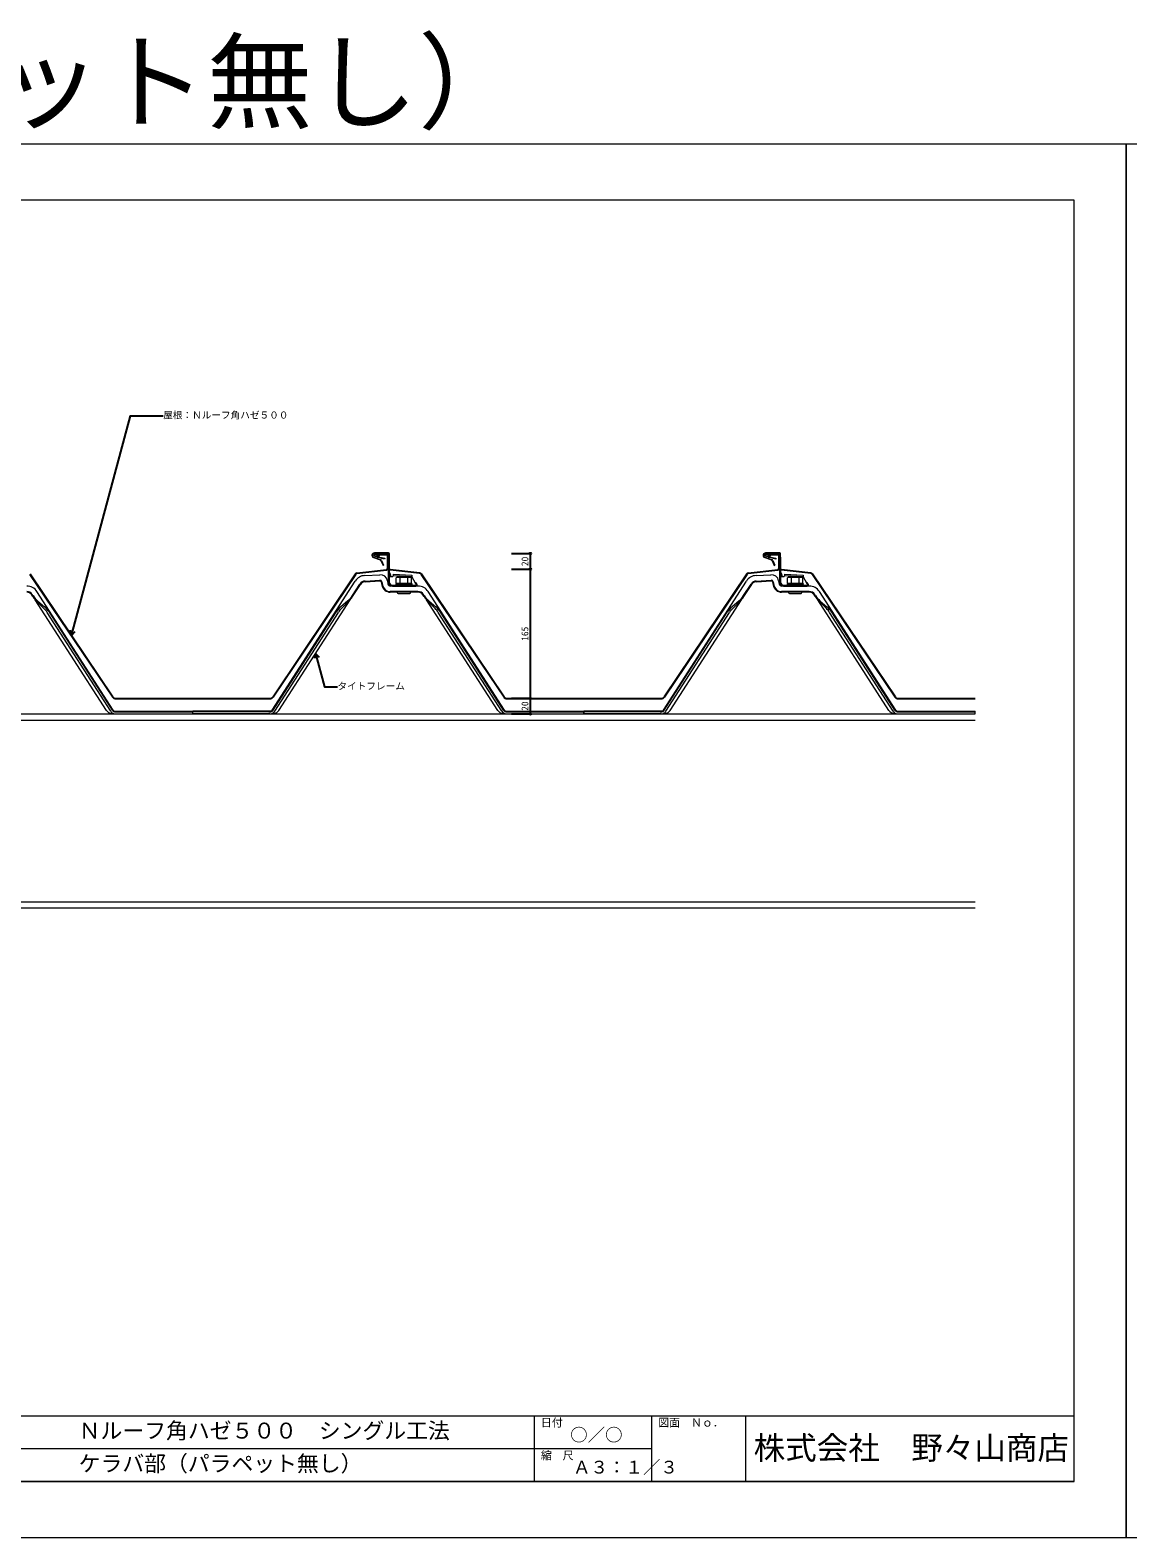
# Model space of a CAD drawing. Units: millimetres at full size, sheet at 1:3. Extents: x -1262 to 3778, y -891 to 1036.
# Drawn here: x -142 to 1260, y -891 to 1036 of the extents above; entities that cross this region are included whole.
import ezdxf
from ezdxf.enums import TextEntityAlignment as Align

# ---------------------------------------------------------------- set-up
doc = ezdxf.new("R2010")
doc.units = ezdxf.units.MM
doc.header["$LTSCALE"] = 3
for name, color, linetype, lineweight in [('0-0_補助1', 4, 'Continuous', 5), ('0-4_寸法線1', 5, 'Continuous', 25), ('0-6_名称1', 5, 'Continuous', 25), ('0-B_屋根1', 6, 'Continuous', 20), ('2-A_タイトフレーム', 3, 'Continuous', 9), ('3-0_吊子', 7, 'Continuous', 5), ('4-2_H鋼1', 2, 'Continuous', 18), ('5-B_枠2', 4, 'Continuous', 5)]:
    doc.layers.add(name, color=color, linetype=linetype, lineweight=lineweight)
doc.layers.add('D-C_補助線1', color=4, linetype='Continuous')
doc.styles.add('Arial', font='')
doc.styles.add('ＭＳ ゴシック', font='')
doc.styles.get('Arial').set_extended_font_data('Arial')
doc.styles.get('ＭＳ ゴシック').set_extended_font_data('MS Gothic')

msp = doc.modelspace()

# ---------------------------------------------------------------- linework, layer by layer
at = {"layer": '0-0_補助1'}
for p, q in [((1191.647, -819), (1191.647, 819)), ((-1194.647, -735), (1191.647, -735)), ((501.647, -735), (501.647, -819)), ((651.647, -735), (651.647, -819)), ((771.647, -735), (771.647, -819)), ((-320.3, -777), (651.647, -777)), ((-1194.647, -819), (1191.647, -819)), ((1191.647, -819), (-1194.647, -819))]:
    msp.add_line(p, q, dxfattribs=at)
msp.add_lwpolyline([(1191.647, 819), (-1194.647, 819), (-1194.647, -819)], dxfattribs=at)
at = {"layer": '0-4_寸法線1'}
for p, q in [((472.921, 367.211), (496.921, 367.211)), ((496.921, 347.211), (496.921, 367.211)), ((472.921, 347.211), (496.921, 347.211)), ((472.921, 347.211), (496.921, 347.211)), ((496.921, 182.211), (496.921, 347.211)), ((472.921, 182.211), (496.921, 182.211)), ((472.921, 182.211), (496.921, 182.211)), ((496.921, 162.211), (496.921, 182.211)), ((472.921, 162.211), (496.921, 162.211))]:
    msp.add_line(p, q, dxfattribs=at)
for centre in [(496.921, 367.211), (496.921, 347.211), (496.921, 347.211), (496.921, 182.211), (496.921, 182.211), (496.921, 162.211)]:
    msp.add_circle(centre, 1.05, dxfattribs=at)
at = {"layer": '0-6_名称1'}
for p, q in [((-89.475, 262.569), (-90.82, 269.141)), ((-89.475, 262.569), (-85.025, 267.588)), ((222.46, 239.579), (221.116, 233.007)), ((222.46, 239.579), (226.911, 234.56))]:
    msp.add_line(p, q, dxfattribs=at)
for points in [[(-89.475, 262.569), (-14.304, 543.114), (27.583, 543.114)], [(222.46, 239.579), (233.934, 196.758), (250.294, 196.758)]]:
    msp.add_lwpolyline(points, dxfattribs=at)
at = {"layer": '0-B_屋根1'}
for p, q in [((315.753, 368.011), (297.553, 368.011)), ((315.753, 367.211), (297.553, 367.211)), ((298.453, 367.211), (312.953, 367.211)), ((298.453, 366.411), (312.953, 366.411)), ((315.953, 347.929), (315.953, 367.011)), ((316.753, 347.929), (316.753, 367.011)), ((815.753, 368.011), (797.553, 368.011)), ((815.753, 367.211), (797.553, 367.211)), ((798.453, 367.211), (812.953, 367.211)), ((798.453, 366.411), (812.953, 366.411)), ((815.953, 347.929), (815.953, 367.011)), ((816.753, 347.929), (816.753, 367.011)), ((275.217, 342.376), (313.072, 346.936)), ((305.265, 358.606), (295.716, 362.082)), ((296.092, 362.797), (305.539, 359.358)), ((298.453, 364.475), (303.453, 364.475)), ((298.453, 363.675), (303.453, 363.675)), ((303.453, 364.475), (303.453, 363.675)), ((306.554, 358.427), (309.338, 352.459)), ((313.953, 365.411), (313.953, 347.929)), ((314.753, 365.411), (314.753, 347.929)), ((355.49, 342.375), (317.633, 346.936)), ((775.217, 342.376), (813.072, 346.936)), ((805.265, 358.606), (795.716, 362.082)), ((796.092, 362.797), (805.539, 359.358)), ((798.453, 364.475), (803.453, 364.475)), ((798.453, 363.675), (803.453, 363.675)), ((803.453, 364.475), (803.453, 363.675)), ((806.554, 358.427), (809.338, 352.459)), ((813.953, 365.411), (813.953, 347.929)), ((814.753, 365.411), (814.753, 347.929)), ((855.49, 342.375), (817.633, 346.936)), ((-143.044, 340.626), (-37.233, 183.617)), ((-142.381, 341.073), (-36.57, 184.064)), ((273.086, 341.071), (167.543, 184.068)), ((273.75, 340.624), (168.207, 183.622)), ((275.312, 341.581), (313.072, 346.131)), ((355.395, 341.581), (317.537, 346.142)), ((356.956, 340.626), (462.767, 183.617)), ((357.619, 341.073), (463.43, 184.064)), ((773.086, 341.071), (667.543, 184.068)), ((773.75, 340.624), (668.207, 183.622)), ((775.312, 341.581), (813.072, 346.131)), ((855.395, 341.581), (817.537, 346.142)), ((856.956, 340.626), (962.767, 183.617)), ((857.619, 341.073), (963.43, 184.064)), ((-33.097, 181.411), (164.067, 181.411)), ((-33.096, 182.211), (164.066, 182.211)), ((466.903, 181.411), (664.067, 181.411)), ((466.904, 182.211), (664.066, 182.211)), ((966.903, 181.411), (1065.485, 181.411)), ((966.904, 182.211), (1065.485, 182.211))]:
    msp.add_line(p, q, dxfattribs=at)
for points in [[(305.829, 358.089), (308.613, 352.121), (309.338, 352.459)], [(805.829, 358.089), (808.613, 352.121), (809.338, 352.459)]]:
    msp.add_lwpolyline(points, dxfattribs=at)
for centre, radius, start, end in [((297.553, 364.762), 3.249, 90, 235.57982), ((297.553, 364.762), 2.449, 90.00009, 233.37631), ((298.453, 365.443), 1.768, 90, 270), ((298.453, 365.443), 0.968, 90, 270), ((312.953, 365.411), 1.8, 0, 90), ((312.953, 365.411), 1, 0, 90), ((315.753, 367.011), 1, 0, 90), ((315.753, 367.011), 0.2, 0, 90), ((797.553, 364.762), 3.249, 90, 235.57982), ((797.553, 364.762), 2.449, 90.00009, 233.37631), ((798.453, 365.443), 1.768, 90, 270), ((798.453, 365.443), 0.968, 90, 270), ((812.953, 365.411), 1.8, 0, 90), ((812.953, 365.411), 1, 0, 90), ((815.753, 367.011), 1, 0, 90), ((815.753, 367.011), 0.2, 0, 90), ((304.923, 357.667), 1, 25, 70), ((304.923, 357.667), 1.8, 25, 70), ((312.953, 347.929), 1, 276.86999, 0), ((312.953, 347.929), 1.8, 276.86999, 0), ((317.753, 347.929), 1.8, 180, 263.13001), ((317.753, 347.929), 1, 180, 263.13001), ((804.923, 357.667), 1, 25, 70), ((804.923, 357.667), 1.8, 25, 70), ((812.953, 347.929), 1, 276.86999, 0), ((812.953, 347.929), 1.8, 276.86999, 0), ((817.753, 347.929), 1.8, 180, 263.13001), ((817.753, 347.929), 1, 180, 263.13001), ((275.576, 339.397), 3, 96.86999, 146.0895), ((275.576, 339.397), 2.2, 96.86999, 146.0895), ((355.131, 339.397), 2.2, 33.97654, 83.13001), ((355.131, 339.397), 3, 33.97654, 83.13001), ((775.576, 339.397), 3, 96.86999, 146.0895), ((775.576, 339.397), 2.2, 96.86999, 146.0895), ((855.131, 339.397), 2.2, 33.97654, 83.13001), ((855.131, 339.397), 3, 33.97654, 83.13001), ((-33.087, 186.411), 5, 213.97654, 270.11492), ((-33.087, 186.411), 4.2, 213.97654, 270.11492), ((164.057, 186.411), 4.2, 270.11492, 326.0895), ((164.057, 186.411), 5, 270.11492, 326.0895), ((466.913, 186.411), 5, 213.97654, 270.11492), ((466.913, 186.411), 4.2, 213.97654, 270.11492), ((664.057, 186.411), 4.2, 270.11492, 326.0895), ((664.057, 186.411), 5, 270.11492, 326.0895), ((966.913, 186.411), 5, 213.97654, 270.11492), ((966.913, 186.411), 4.2, 213.97654, 270.11492)]:
    msp.add_arc(centre, radius, start, end, dxfattribs=at)
at = {"layer": '2-A_タイトフレーム'}
for p, q in [((166.829, 167.005), (273.057, 332.045)), ((269.431, 313.391), (278.983, 328.231)), ((269.665, 312.174), (279.702, 327.768)), ((285.279, 339.135), (304.338, 340.134)), ((285.648, 332.097), (304.707, 333.096)), ((285.693, 331.243), (304.752, 332.242)), ((306.409, 330.924), (307.133, 326.818)), ((307.251, 331.073), (307.975, 326.966)), ((314.191, 332.297), (314.915, 328.19)), ((666.829, 167.005), (773.057, 332.045)), ((769.431, 313.391), (778.983, 328.231)), ((769.665, 312.174), (779.702, 327.768)), ((785.279, 339.135), (804.338, 340.134)), ((785.648, 332.097), (804.707, 333.096)), ((785.693, 331.243), (804.752, 332.242)), ((806.409, 330.924), (807.133, 326.818)), ((807.251, 331.073), (807.975, 326.966)), ((814.191, 332.297), (814.915, 328.19)), ((-138.925, 312.121), (-140.343, 314.323)), ((-138.693, 313.34), (-139.624, 314.786)), ((-36.124, 167.005), (-133.698, 318.6)), ((353.269, 325.711), (317.87, 325.711)), ((353.269, 318.663), (317.87, 318.663)), ((353.269, 317.808), (317.87, 317.808)), ((361.075, 312.121), (359.657, 314.323)), ((361.307, 313.34), (360.376, 314.786)), ((463.876, 167.005), (366.302, 318.6)), ((853.269, 325.711), (817.87, 325.711)), ((853.269, 318.663), (817.87, 318.663)), ((853.269, 317.808), (817.87, 317.808)), ((861.075, 312.121), (859.657, 314.323)), ((861.307, 313.34), (860.376, 314.786)), ((963.876, 167.005), (866.302, 318.6)), ((-44.816, 166.652), (-135.86, 308.103)), ((-134.563, 306.734), (-124.849, 297.061)), ((-132.98, 306.812), (-124.09, 299.223)), ((-39.441, 165.652), (-120.79, 292.039)), ((-37.35, 167.005), (-117.865, 292.096)), ((168.055, 167.005), (248.57, 292.096)), ((170.146, 165.652), (251.495, 292.039)), ((175.521, 166.652), (266.566, 308.103)), ((263.685, 306.812), (254.796, 299.223)), ((265.268, 306.734), (255.554, 297.061)), ((455.184, 166.652), (364.14, 308.103)), ((365.437, 306.734), (375.151, 297.061)), ((367.02, 306.812), (375.91, 299.223)), ((460.559, 165.652), (379.21, 292.039)), ((462.65, 167.005), (382.135, 292.096)), ((668.055, 167.005), (748.57, 292.096)), ((670.146, 165.652), (751.495, 292.039)), ((675.521, 166.652), (766.566, 308.103)), ((763.685, 306.812), (754.796, 299.223)), ((765.268, 306.734), (755.554, 297.061)), ((955.184, 166.652), (864.14, 308.103)), ((865.437, 306.734), (875.151, 297.061)), ((867.02, 306.812), (875.91, 299.223)), ((960.559, 165.652), (879.21, 292.039)), ((962.65, 167.005), (882.135, 292.096)), ((-38.509, 163.211), (-36.876, 163.211)), ((-34.919, 165.711), (65.485, 165.711)), ((-33.146, 164.711), (65.485, 164.711)), ((-33.146, 162.211), (65.485, 162.211)), ((65.353, 162.211), (65.353, 165.711)), ((165.625, 165.711), (65.353, 165.711)), ((163.851, 164.711), (65.353, 164.711)), ((163.84, 162.211), (65.353, 162.211)), ((65.485, 162.211), (65.485, 165.711)), ((169.214, 163.211), (167.581, 163.211)), ((461.491, 163.211), (463.124, 163.211)), ((465.081, 165.711), (565.485, 165.711)), ((466.854, 164.711), (565.485, 164.711)), ((466.854, 162.211), (565.485, 162.211)), ((565.353, 162.211), (565.353, 165.711)), ((665.625, 165.711), (565.353, 165.711)), ((663.851, 164.711), (565.353, 164.711)), ((663.84, 162.211), (565.353, 162.211)), ((565.485, 162.211), (565.485, 165.711)), ((669.214, 163.211), (667.581, 163.211)), ((961.491, 163.211), (963.124, 163.211)), ((965.081, 165.711), (1065.485, 165.711)), ((966.854, 164.711), (1065.485, 164.711)), ((966.854, 162.211), (1065.485, 162.211)), ((1065.485, 162.211), (1065.485, 165.711))]:
    msp.add_line(p, q, dxfattribs=at)
for centre, radius, start, end in [((286.09, 323.656), 15.5, 93, 147.23277), ((286.09, 323.656), 8.452, 93, 147.23277), ((286.09, 323.656), 7.597, 93, 147.23277), ((304.836, 330.647), 9.5, 10, 93), ((304.836, 330.647), 2.452, 10, 93), ((304.836, 330.647), 1.597, 10, 93), ((317.87, 328.711), 3, 190, 270), ((786.09, 323.656), 15.5, 93, 147.23277), ((786.09, 323.656), 8.452, 93, 147.23277), ((786.09, 323.656), 7.597, 93, 147.23277), ((804.836, 330.647), 9.5, 10, 93), ((804.836, 330.647), 2.452, 10, 93), ((804.836, 330.647), 1.597, 10, 93), ((817.87, 328.711), 3, 190, 270), ((-146.731, 310.211), 15.5, 32.76723, 90), ((-146.731, 310.211), 8.452, 32.76723, 90), ((-146.731, 310.211), 7.597, 32.76723, 90), ((-111.631, 329.764), 32.5, 212.76723, 225.12245), ((-113.5, 329.628), 30, 212.76723, 229.50957), ((244.205, 329.628), 30, 310.49043, 327.23277), ((242.336, 329.764), 32.5, 314.87755, 327.23277), ((317.87, 328.711), 10.903, 190, 270), ((317.87, 328.711), 10.048, 190, 270), ((353.269, 310.211), 15.5, 32.76723, 90), ((353.269, 310.211), 8.452, 32.76723, 90), ((353.269, 310.211), 7.597, 32.76723, 90), ((388.369, 329.764), 32.5, 212.76723, 225.12245), ((386.5, 329.628), 30, 212.76723, 229.50957), ((744.205, 329.628), 30, 310.49043, 327.23277), ((742.336, 329.764), 32.5, 314.87755, 327.23277), ((817.87, 328.711), 10.903, 190, 270), ((817.87, 328.711), 10.048, 190, 270), ((853.269, 310.211), 15.5, 32.76723, 90), ((853.269, 310.211), 8.452, 32.76723, 90), ((853.269, 310.211), 7.597, 32.76723, 90), ((888.369, 329.764), 32.5, 212.76723, 225.12245), ((886.5, 329.628), 30, 212.76723, 229.50957), ((-146.016, 275.802), 30, 32.76723, 45.12245), ((-145.193, 274.506), 32.5, 32.76723, 49.50957), ((275.898, 274.506), 32.5, 130.49043, 147.23277), ((276.721, 275.802), 30, 134.87755, 147.23277), ((353.984, 275.802), 30, 32.76723, 45.12245), ((354.807, 274.506), 32.5, 32.76723, 49.50957), ((775.898, 274.506), 32.5, 130.49043, 147.23277), ((776.721, 275.802), 30, 134.87755, 147.23277), ((853.984, 275.802), 30, 32.76723, 45.12245), ((854.807, 274.506), 32.5, 32.76723, 49.50957), ((-38.509, 170.711), 7.5, 212.76723, 270), ((-33.135, 169.711), 7.5, 212.76723, 270), ((-33.146, 169.711), 5, 212.76723, 270), ((-31.919, 169.711), 5, 212.76723, 270), ((162.625, 169.711), 5, 270, 327.23277), ((163.84, 169.711), 7.5, 270, 327.23277), ((163.851, 169.711), 5, 270, 327.23277), ((169.214, 170.711), 7.5, 270, 327.23277), ((461.491, 170.711), 7.5, 212.76723, 270), ((466.865, 169.711), 7.5, 212.76723, 270), ((466.854, 169.711), 5, 212.76723, 270), ((468.081, 169.711), 5, 212.76723, 270), ((662.625, 169.711), 5, 270, 327.23277), ((663.84, 169.711), 7.5, 270, 327.23277), ((663.851, 169.711), 5, 270, 327.23277), ((669.214, 170.711), 7.5, 270, 327.23277), ((961.491, 170.711), 7.5, 212.76723, 270), ((966.865, 169.711), 7.5, 212.76723, 270), ((966.854, 169.711), 5, 212.76723, 270), ((968.081, 169.711), 5, 212.76723, 270)]:
    msp.add_arc(centre, radius, start, end, dxfattribs=at)
at = {"layer": '3-0_吊子'}
for p, q in [((312.853, 366.211), (302.43, 366.211)), ((812.853, 366.211), (802.43, 366.211)), ((300.43, 364.121), (300.43, 364.211)), ((300.993, 362.721), (300.898, 362.835)), ((301.63, 364.011), (301.63, 363.83)), ((301.872, 363.541), (301.63, 363.83)), ((302.081, 362.057), (302.236, 362.021)), ((310.493, 360.139), (302.236, 362.021)), ((302.484, 363.195), (310.76, 361.309)), ((312.853, 365.011), (302.63, 365.011)), ((310.76, 361.309), (310.493, 360.139)), ((315.353, 362.511), (315.353, 330.911)), ((315.353, 359.338), (316.553, 359.338)), ((316.553, 362.528), (316.553, 330.911)), ((800.43, 364.121), (800.43, 364.211)), ((800.993, 362.721), (800.898, 362.835)), ((801.63, 364.011), (801.63, 363.83)), ((801.872, 363.541), (801.63, 363.83)), ((802.081, 362.057), (802.236, 362.021)), ((810.493, 360.139), (802.236, 362.021)), ((802.484, 363.195), (810.76, 361.309)), ((812.853, 365.011), (802.63, 365.011)), ((810.76, 361.309), (810.493, 360.139)), ((815.353, 362.511), (815.353, 330.911)), ((815.353, 359.338), (816.553, 359.338)), ((816.553, 362.528), (816.553, 330.911)), ((316.553, 343.711), (317.836, 341.145)), ((316.553, 337.711), (320.443, 337.711)), ((318.153, 339.803), (318.153, 337.711)), ((321.546, 340.649), (321.441, 338.659)), ((321.462, 339.052), (345.429, 337.796)), ((321.546, 340.649), (345.513, 339.393)), ((324.853, 328.702), (329.926, 329.202)), ((324.853, 328.702), (325.032, 326.882)), ((327.103, 337.211), (325.538, 336.308)), ((325.538, 329.211), (325.538, 336.308)), ((325.538, 329.211), (345.167, 329.211)), ((327.103, 337.211), (343.603, 337.211)), ((330.445, 329.211), (330.445, 336.308)), ((340.26, 329.211), (340.26, 336.308)), ((343.603, 337.211), (345.167, 336.308)), ((345.167, 329.211), (345.167, 336.308)), ((345.513, 339.393), (345.429, 337.796)), ((350.553, 328.511), (345.429, 337.796)), ((345.676, 326.911), (345.853, 328.702)), ((349.725, 330.011), (349.753, 330.011)), ((350.553, 328.511), (350.553, 326.911)), ((351.753, 328.011), (351.753, 326.911)), ((816.553, 343.711), (817.836, 341.145)), ((816.553, 337.711), (820.443, 337.711)), ((818.153, 339.803), (818.153, 337.711)), ((821.546, 340.649), (821.441, 338.659)), ((821.462, 339.052), (845.429, 337.796)), ((821.546, 340.649), (845.513, 339.393)), ((824.853, 328.702), (829.926, 329.202)), ((824.853, 328.702), (825.032, 326.882)), ((827.103, 337.211), (825.538, 336.308)), ((825.538, 329.211), (825.538, 336.308)), ((825.538, 329.211), (845.167, 329.211)), ((827.103, 337.211), (843.603, 337.211)), ((830.445, 329.211), (830.445, 336.308)), ((840.26, 329.211), (840.26, 336.308)), ((843.603, 337.211), (845.167, 336.308)), ((845.167, 329.211), (845.167, 336.308)), ((845.513, 339.393), (845.429, 337.796)), ((850.553, 328.511), (845.429, 337.796)), ((845.676, 326.911), (845.853, 328.702)), ((849.725, 330.011), (849.753, 330.011)), ((850.553, 328.511), (850.553, 326.911)), ((851.753, 328.011), (851.753, 326.911)), ((320.553, 326.911), (350.553, 326.911)), ((320.553, 325.711), (350.553, 325.711)), ((345.676, 326.911), (325.032, 326.911)), ((326.853, 317.808), (326.853, 317.211)), ((327.853, 316.211), (342.853, 316.211)), ((343.853, 317.808), (343.853, 317.211)), ((820.553, 326.911), (850.553, 326.911)), ((820.553, 325.711), (850.553, 325.711)), ((845.676, 326.911), (825.032, 326.911)), ((826.853, 317.808), (826.853, 317.211)), ((827.853, 316.211), (842.853, 316.211)), ((843.853, 317.808), (843.853, 317.211))]:
    msp.add_line(p, q, dxfattribs=at)
for points in [[(324.853, 328.702), (345.853, 328.702), (340.779, 329.202)], [(824.853, 328.702), (845.853, 328.702), (840.779, 329.202)]]:
    msp.add_lwpolyline(points, dxfattribs=at)
for centre, radius, start, end in [((302.43, 364.211), 2, 90, 180), ((312.853, 362.511), 3.7, 0, 90), ((802.43, 364.211), 2, 90, 180), ((812.853, 362.511), 3.7, 0, 90), ((302.43, 364.121), 2, 180, 220), ((302.526, 364.007), 2, 220.00029, 257.15662), ((302.63, 364.011), 1, 90, 180), ((302.638, 364.184), 1, 220, 261.15659), ((312.853, 362.511), 2.5, 0, 90), ((802.43, 364.121), 2, 180, 220), ((802.526, 364.007), 2, 220.00029, 257.15662), ((802.63, 364.011), 1, 90, 180), ((802.638, 364.184), 1, 220, 261.15659), ((812.853, 362.511), 2.5, 0, 90), ((320.553, 330.911), 5.2, 180, 270), ((320.553, 330.911), 4, 180, 270), ((315.153, 339.803), 3, 0, 26.56505), ((320.443, 338.711), 1, 270, 357), ((327.991, 332.058), 4.907, 59.99994, 120.00006), ((330.103, 327.411), 1.8, 90, 95.62833), ((335.353, 323.432), 13.779, 69.13594, 110.86406), ((342.714, 332.058), 4.907, 59.99994, 120.00006), ((340.603, 327.411), 1.8, 84.37167, 90), ((349.753, 328.011), 2, 0, 90), ((820.553, 330.911), 5.2, 180, 270), ((820.553, 330.911), 4, 180, 270), ((815.153, 339.803), 3, 0, 26.56505), ((820.443, 338.711), 1, 270, 357), ((827.991, 332.058), 4.907, 59.99994, 120.00006), ((830.103, 327.411), 1.8, 90, 95.62833), ((835.353, 323.432), 13.779, 69.13594, 110.86406), ((842.714, 332.058), 4.907, 59.99994, 120.00006), ((840.603, 327.411), 1.8, 84.37167, 90), ((849.753, 328.011), 2, 0, 90), ((327.853, 317.211), 1, 180, 270), ((342.853, 317.211), 1, 270, 0), ((350.553, 326.911), 1.2, 270, 0), ((827.853, 317.211), 1, 180, 270), ((842.853, 317.211), 1, 270, 0), ((850.553, 326.911), 1.2, 270, 0)]:
    msp.add_arc(centre, radius, start, end, dxfattribs=at)
at = {"layer": '4-2_H鋼1'}
for p, q in [((-484.647, 162.211), (1065.485, 162.211)), ((-484.647, 154.211), (1065.485, 154.211)), ((-569.647, -77.789), (1065.485, -77.789)), ((-569.647, -85.789), (1065.485, -85.789))]:
    msp.add_line(p, q, dxfattribs=at)
at = {"layer": '5-B_枠2'}
for points in [[(-1261.5, 891), (1258.5, 891), (1258.5, -891), (-1261.5, -891)], [(1258.5, 891), (3778.5, 891), (3778.5, -891), (1258.5, -891)]]:
    msp.add_lwpolyline(points, close=True, dxfattribs=at)

# ---------------------------------------------------------------- texts
at = {"layer": '0-0_補助1', "style": 'Arial'}
for s, height, p in [('Ｎルーフ角ハゼ５００\u3000シングル工法', 20.45, (-80.326, -770.295)), ('日付', 10.23, (510.321, -751.913)), ('○／○', 16.36, (547.769, -772.439)), ('図面\u3000Ｎｏ．', 10.23, (660.321, -751.913)), ('株式会社\u3000野々山商店', 29.55, (782.181, -799.551)), ('ケラバ部（パラペット無し）', 20.45, (-80.326, -812.295)), ('縮\u3000尺', 10.23, (510.321, -793.913)), ('Ａ３：１／３', 16.36, (551.481, -813.7))]:
    msp.add_text(s, height=height, dxfattribs=at).set_placement(p, align=Align.BOTTOM_LEFT)
at = {"layer": '0-4_寸法線1', "style": 'ＭＳ ゴシック'}
for s, p in [('20', (496.921, 351.211)), ('165', (496.921, 255.711)), ('20', (496.921, 166.211))]:
    msp.add_text(s, height=8.798, rotation=90, dxfattribs=at).set_placement(p, align=Align.BOTTOM_LEFT)
at = {"layer": '0-6_名称1', "style": 'ＭＳ ゴシック'}
for s, p in [('屋根：Ｎルーフ角ハゼ５００', (27.583, 537.114)), ('タイトフレーム', (250.294, 190.758))]:
    msp.add_text(s, height=8.798, dxfattribs=at).set_placement(p, align=Align.BOTTOM_LEFT)
at = {"layer": 'D-C_補助線1', "style": 'ＭＳ ゴシック'}
msp.add_text('ケラバ部（パラペット無し）', height=98.97, dxfattribs=at).set_placement((-1266.54, 891), align=Align.BOTTOM_LEFT)

doc.saveas('drawing.dxf')
